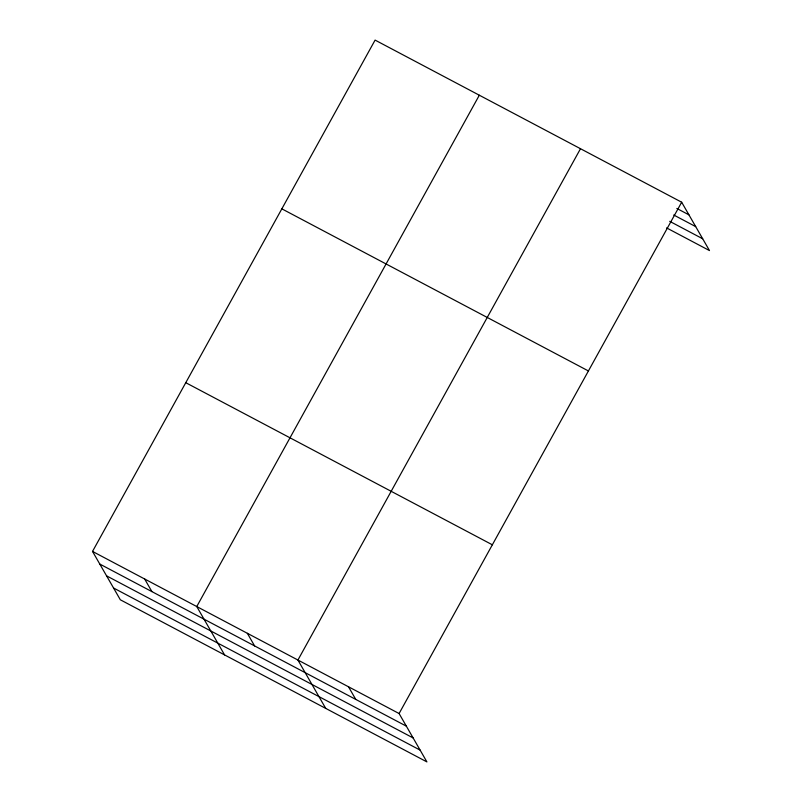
<?xml version="1.0" encoding="UTF-8"?>
<svg xmlns="http://www.w3.org/2000/svg" width="802" height="802" viewBox="0 0 802 802"><rect width="100%" height="100%" fill="white"/><g stroke="black" fill="none" stroke-linecap="round" stroke-linejoin="round"><path stroke-width="1.2" d="M92.521 551.425L399.095 713.539L426.905 761.9L120.33 599.786L92.521 551.425L375.095 40.1L681.67 202.214L709.479 250.575L666.592 227.898M479.325 95.217L196.761 606.543L224.57 654.903M580.498 148.711L297.923 660.046L325.732 708.407M399.095 713.539L681.67 202.214M676.828 208.44L688.928 214.836M673.72 214.996L695.705 226.625M669.71 221.332L702.692 238.775M281.843 208.841L588.417 370.955M185.773 382.694L492.348 544.799M99.779 564.047L406.353 726.161M106.556 575.846L413.14 737.95M113.543 587.996L420.128 750.111M348.509 686.793L355.767 699.414M247.347 633.299L254.595 645.911M144.641 578.984L151.899 591.605"/></g></svg>
